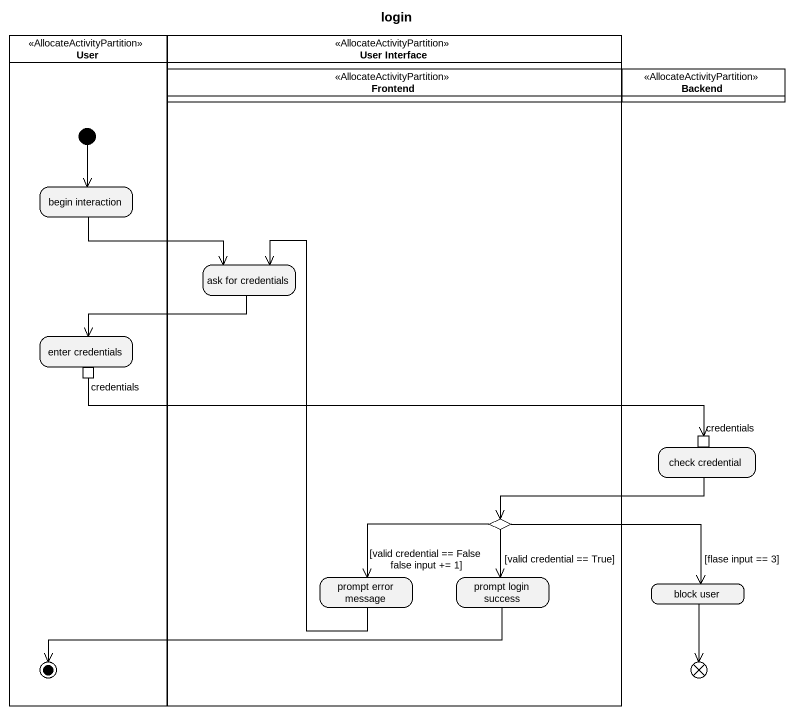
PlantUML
@startuml
title login
hide empty description
state User <<AllocateActivityPartition>> {
  state "begin interaction" as begin_interaction
  state "enter credentials" as enter_credentials {
    state credentials <<outputPin>>
  }
  state final1 <<end>>
  [*] --> begin_interaction
}
state "User Interface" as User_Interface <<AllocateActivityPartition>> {
  state Frontend <<AllocateActivityPartition>>
  state "ask for credentials" as ask_for_credentials
  state choice1 <<choice>>
  state "prompt error message" as prompt_error_message
  state "prompt login success" as prompt_login_success
}
state Backend <<AllocateActivityPartition>>
state "check credential" as check_credential {
  state "credentials" as credentials_2 <<inputPin>>
}
state "block user" as block_user
state flowfinal1 <<end>>
begin_interaction -right-> ask_for_credentials
ask_for_credentials -left-> enter_credentials
credentials -right-> credentials_2
check_credential -left-> choice1
choice1 -left-> prompt_error_message : [valid credential == False false input += 1]
choice1 --> prompt_login_success : [valid credential == True]
choice1 -right-> block_user : [flase input == 3]
prompt_error_message -up-> ask_for_credentials
prompt_login_success -left-> final1
block_user --> flowfinal1
@enduml
